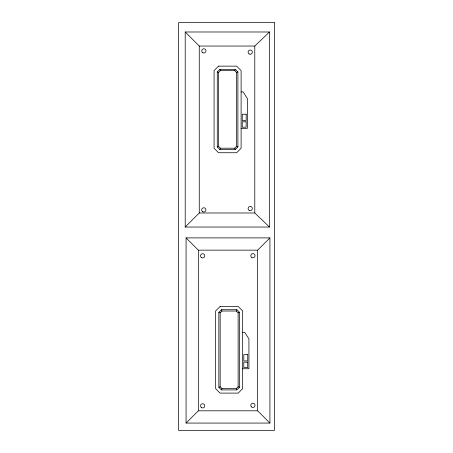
<?xml version="1.0" encoding="UTF-8"?>
<svg xmlns="http://www.w3.org/2000/svg" width="453" height="453" viewBox="0 0 453 453"><rect width="100%" height="100%" fill="white"/><g stroke="black" fill="none" stroke-linecap="round" stroke-linejoin="round"><path stroke-width="0.68" d="M234.762 70.668L236.574 72.48L236.574 146.393L234.762 148.205L220.418 148.205L218.606 146.393L218.606 72.48L220.418 70.668L234.762 70.668L235.311 69.343L237.899 71.931L237.899 146.942L235.311 149.53L219.869 149.53L217.281 146.942L217.281 71.931L219.869 69.343L235.311 69.343M219.869 149.53L220.418 148.205M236.319 311.035L238.131 312.847L238.131 386.766L236.319 388.578L221.981 388.578L220.169 386.766L220.169 312.847L221.981 311.035L236.319 311.035L236.868 309.71L239.456 312.298L239.456 387.315L236.868 389.903L221.432 389.903L218.844 387.315L218.844 312.298L221.432 309.71L236.868 309.71M221.432 389.903L221.981 388.578M185.203 227.038L199.263 212.984L199.263 46.047L185.203 31.987L269.478 31.987L269.478 227.038L185.203 227.038L185.203 31.987M269.92 423.068L257.661 410.809L257.661 250.152L269.92 237.899L186.07 237.899L186.07 423.068L269.92 423.068L269.92 237.899M186.07 423.068L198.329 410.809L198.329 250.152L186.07 237.899M199.263 46.047L254.784 46.047L269.478 31.987M236.574 72.48L237.899 71.931M217.281 146.942L218.606 146.393M238.131 312.847L239.456 312.298M218.844 387.315L220.169 386.766M241.104 91.914L243.097 91.914L247.361 98.494L247.361 128.375L241.104 128.375M199.263 212.984L254.784 212.984L269.478 227.038M198.329 250.152L257.661 250.152M242.666 332.281L244.654 332.281L248.924 338.867L248.924 368.748L242.666 368.748M198.329 410.809L257.661 410.809M217.281 71.931L218.606 72.48M236.574 146.393L237.899 146.942M218.844 312.298L220.169 312.847M238.131 386.766L239.456 387.315M219.869 69.343L220.418 70.668M234.762 148.205L235.311 149.53M221.432 309.71L221.981 311.035M236.319 388.578L236.868 389.903M254.784 46.047L254.784 212.984M218.544 66.132L214.076 70.6L214.076 148.273L218.544 152.74L236.636 152.74L241.104 148.273L241.104 70.6L236.636 66.132L218.544 66.132M220.101 306.505L215.634 310.973L215.634 388.64L220.101 393.108L238.199 393.108L242.666 388.64L242.666 310.973L238.199 306.505L220.101 306.505M274.416 22.65L178.584 22.65L178.584 430.35L274.416 430.35L274.416 22.65M246.172 114.218L242.253 114.218L242.253 120.566L246.172 120.566L246.172 114.218M246.143 121.783L242.225 121.783L242.225 127.191L246.143 127.191L246.143 121.783M247.734 354.591L243.81 354.591L243.81 360.939L247.734 360.939L247.734 354.591M247.706 362.151L243.782 362.151L243.782 367.559L247.706 367.559L247.706 362.151M201.591 257.666A2.118 2.118 0 0 0 204.767 255.832A2.118 2.118 0 0 0 201.591 253.991A2.118 2.118 0 0 0 201.591 257.666M251.404 406.845A2.118 2.118 0 0 0 254.954 405.894A2.118 2.118 0 0 0 252.355 403.295A2.118 2.118 0 0 0 251.404 406.845M249.167 53.981A2.118 2.118 0 0 0 252.349 52.14A2.118 2.118 0 0 0 249.167 50.306A2.118 2.118 0 0 0 249.167 53.981M202.746 211.715A2.118 2.118 0 0 0 205.928 209.875A2.118 2.118 0 0 0 202.746 208.04A2.118 2.118 0 0 0 202.746 211.715M202.814 52.718A2.118 2.118 0 0 0 205.996 50.883A2.118 2.118 0 0 0 202.814 49.049A2.118 2.118 0 0 0 202.814 52.718M249.15 210.356A2.118 2.118 0 0 0 252.332 208.522A2.118 2.118 0 0 0 249.15 206.687A2.118 2.118 0 0 0 249.15 210.356M201.608 407.683A2.118 2.118 0 0 0 204.784 405.848A2.118 2.118 0 0 0 201.608 404.014A2.118 2.118 0 0 0 201.608 407.683M251.868 257.525A2.118 2.118 0 0 0 255.045 255.69A2.118 2.118 0 0 0 251.868 253.856A2.118 2.118 0 0 0 251.868 257.525"/></g></svg>
